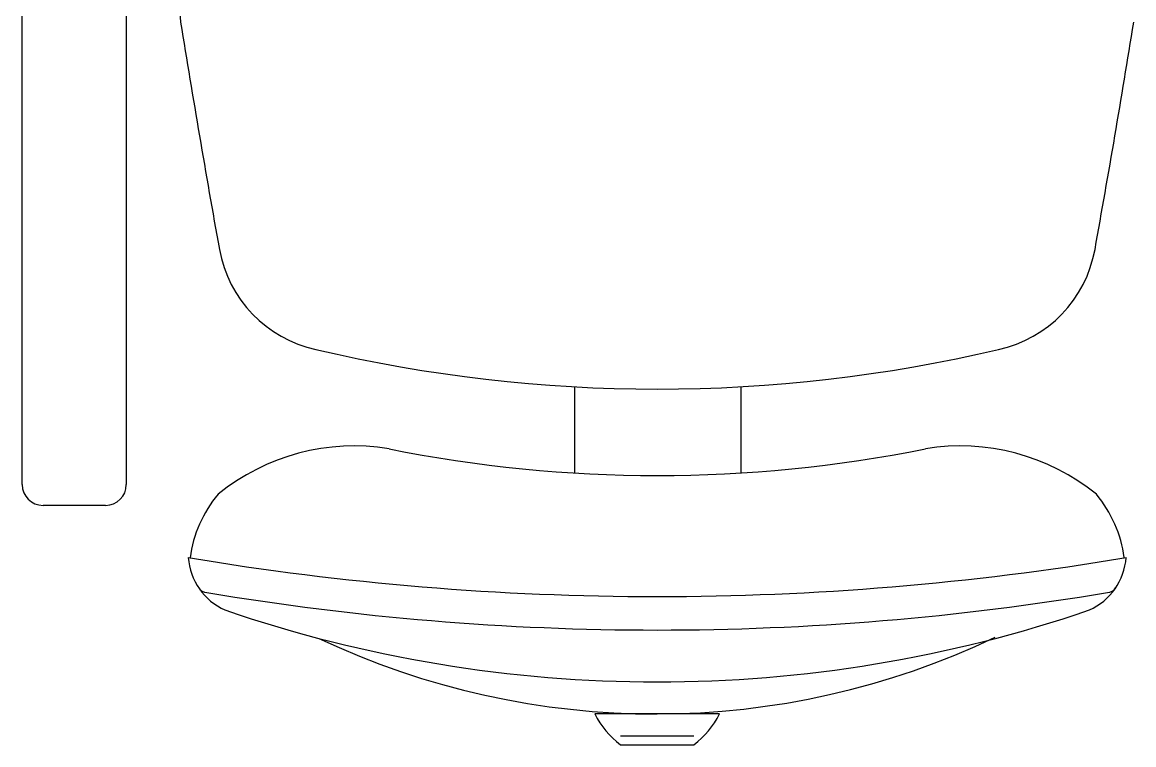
# Model space of a CAD drawing. Header units: inches. Extents: x -55 to 844, y -103 to 167.
# Drawn here: x 797.998 to 798.532, y 47.056 to 47.403 of the extents above; entities that cross this region are included whole.
import ezdxf

# ---------------------------------------------------------------- set-up
doc = ezdxf.new("R2010")
doc.units = ezdxf.units.IN
doc.header["$MEASUREMENT"] = 0

# ---------------------------------------------------------------- blocks, each defined once
blk = doc.blocks.new('kjhg')
for p, q in [((794.9901310842216, 46.87192388278873), (794.9901310842216, 47.21192388278873)), ((795.0401310842216, 47.21192388278873), (795.0401310842216, 46.87192388278873)), ((795.2555159951651, 46.87745593187861), (795.2555159951651, 46.91888943903172)), ((795.3355159951651, 46.87750337816987), (795.3355159951651, 46.918932571784)), ((795.0301310842216, 46.86192388278873), (795.0001310842216, 46.86192388278873)), ((795.3251055863768, 46.76179955687054), (795.2651055863769, 46.76179955687054)), ((795.2774991840892, 46.75123244631605), (795.3127119886644, 46.75123244631605)), ((795.2774991840892, 46.74699779812779), (795.3127119886644, 46.74699779812779))]:
    blk.add_line(p, q)
for centre, radius, start, end in [((796.3011934941641, 47.17845716856815), 1.237872915536099, 176.9007794534799, 183.9150388767606), ((801.1573848849864, 48.07757060872247), 6.170085236777768, 189.1732033718407, 190.200830849131), ((789.4328772834568, 48.07757060872248), 6.170085236777768, 349.7991691508686, 350.8267966281589), ((795.143881521445, 46.99548054899284), 0.06, 190.2008308491306, 257.8290820640063), ((795.4463806469983, 46.99548054899284), 0.06, 282.1709179359936, 349.7991691508694), ((795.2951310842216, 47.63282036299054), 0.7150291738563345, 256.7488214822297, 283.2511785177703), ((795.1495255758595, 46.78702714543967), 0.1034793906485532, 80.66259090673314, 129.1633061198178), ((795.2951310842199, 47.52648455704742), 0.6502365043346451, 258.5737374379364, 281.4262625622432), ((795.4407365925838, 46.78702714543967), 0.1034793906485532, 50.83669388018216, 99.33740909326686), ((795.0001310842216, 46.87192388278873), 0.01, 180, 270), ((795.0301310842216, 46.87192388278873), 0.01, 270, 0), ((795.1303530393287, 46.82876331721562), 0.0601198469689467, 140.1836445305839, 172.3708810994607), ((795.4599091291145, 46.82876331721562), 0.0601198469689467, 7.72580952383634, 39.81635546941605), ((795.2951310842216, 48.18406619341609), 1.365875110706595, 260.5072247758263, 279.4927752241803), ((795.099786485964, 46.83908497078772), 0.03, 184.1865995859444, 245.8037598030483), ((795.4904756824792, 46.83908497078772), 0.03, 294.1962401969517, 355.8134004140556), ((795.0790619831903, 46.82510301867872), 0.005, 214.0058871572804, 267.275950022157), ((795.2951310842217, 48.11038437296266), 1.308281313233183, 260.4832136203809, 279.516786379619), ((795.511200185253, 46.82510301867872), 0.005, 272.7240499778431, 325.9941128427196), ((795.2951310842217, 47.41830946321138), 0.6411432535984717, 251.1034924206994, 288.8965075792869), ((795.2944854005835, 47.14141183372464), 0.3796128770563754, 244.7602137429078, 295.4323397488782), ((795.3046704585007, 46.78233795712361), 0.0445780774707827, 207.4341400075439, 232.4451237134724), ((795.285540714253, 46.78233795712361), 0.0445780774707827, 307.5548762865276, 332.5658599924562)]:
    blk.add_arc(centre, radius, start, end)

msp = doc.modelspace()

# ---------------------------------------------------------------- block references
msp.add_blockref('kjhg', (3.007999572534004, 0.308708690597804))

doc.saveas('drawing.dxf')
